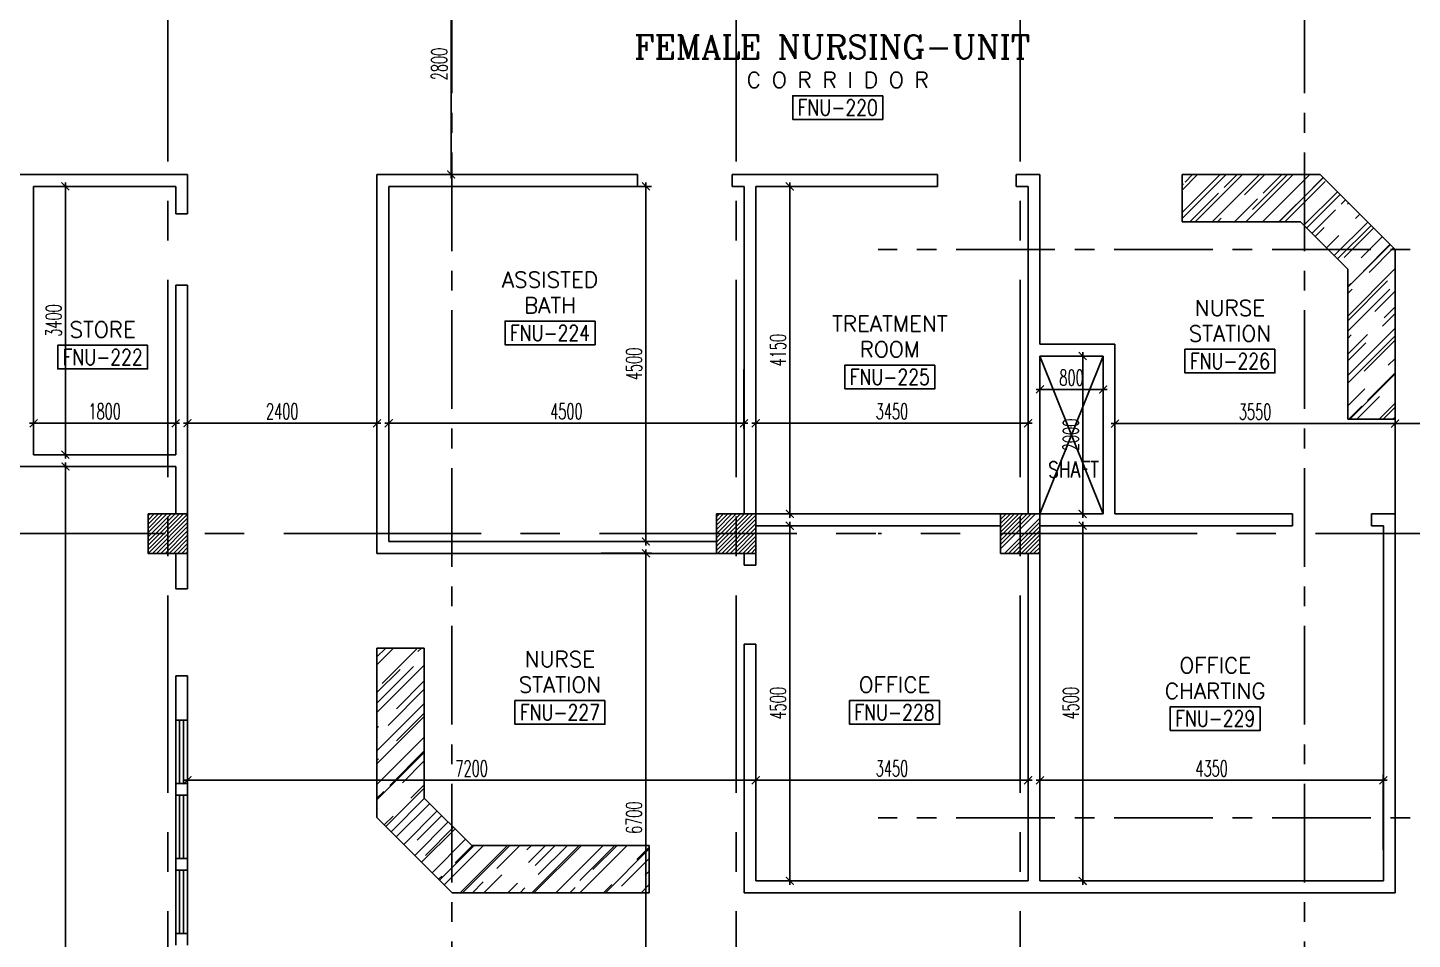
# Model space of a CAD drawing. Extents: x 88852.7 to 88945.7, y 39921.6 to 40001.1.
# Drawn here: x 88866.2 to 88883.74, y 39967.76 to 39979.31 of the extents above; entities that cross this region are included whole.
import ezdxf
from ezdxf.enums import TextEntityAlignment as Align

# ---------------------------------------------------------------- set-up
doc = ezdxf.new("R2010")
doc.units = 0
doc.header["$MEASUREMENT"] = 0
doc.header["$PDMODE"] = 34
doc.linetypes.add('CENTER', pattern=[2, 1.25, -0.25, 0.25, -0.25])
doc.linetypes.add('CENTERX2', pattern=[4, 2.5, -0.5, 0.5, -0.5])
doc.layers.get('0').update_dxf_attribs({"color": 4, "linetype": 'CONTINUOUS'})
doc.layers.get('DEFPOINTS').update_dxf_attribs({"linetype": 'CONTINUOUS'})
for name, color, linetype in [('AXES', 11, 'CENTERX2'), ('AXES1', 11, 'CENTER'), ('COL', 2, 'CONTINUOUS'), ('COUNTER', 3, 'CONTINUOUS'), ('DIM', 4, 'CONTINUOUS'), ('HAT', 11, 'CONTINUOUS'), ('RM-BOX', 11, 'CONTINUOUS'), ('RM-NAME', 11, 'CONTINUOUS'), ('RM-NO', 11, 'CONTINUOUS'), ('SHAFT', 4, 'CONTINUOUS'), ('WALL', 2, 'CONTINUOUS'), ('WIN', 3, 'CONTINUOUS')]:
    doc.layers.add(name, color=color, linetype=linetype)
doc.styles.add('ROMANC', font='romanc', dxfattribs={"height": 0.1})
doc.styles.add('ROMANS', font='ROMANS.shx', dxfattribs={"width": 0.6})
doc.dimstyles.new('STANDARD_IN', dxfattribs={"dimtxt": 0.2, "dimasz": 0.1, "dimexe": 0.07, "dimexo": 0.07, "dimgap": 0.05, "dimtad": 1, "dimdec": 0, "dimlfac": 1000, "dimzin": 0, "dimtxsty": 'ROMANS', "dimblk": 'ARCHTICK', "dimcen": 0.05, "dimdle": 0.05, "dimclrd": 4, "dimclre": 4, "dimclrt": 2, "dimazin": 3, "dimtfac": 1, "dimtdec": 0, "dimtmove": 0, "dimatfit": 3, "dimtolj": 1, "dimtzin": 0})

# ---------------------------------------------------------------- blocks, each defined once
blk = doc.blocks.new('_ARCHTICK')
at = {"color": 0, "linetype": 'BYBLOCK', "const_width": 0.15}
blk.add_lwpolyline([(-0.5, -0.5), (0.5, 0.5)], dxfattribs=at)
blk = doc.blocks.new('*D373')
at = {"layer": 'DEFPOINTS', "color": 0, "linetype": 'CONTINUOUS'}
for p in [(88871.559, 39980.25), (88871.608, 39980.25), (88871.971, 39977.45)]:
    blk.add_point(p, dxfattribs=at)
at = {"layer": 'DIM', "color": 4, "linetype": 'CONTINUOUS'}
for p, q in [((88871.538, 39980.25), (88871.489, 39980.25)), ((88871.559, 39977.4), (88871.559, 39980.3)), ((88871.901, 39977.45), (88871.489, 39977.45))]:
    blk.add_line(p, q, dxfattribs=at)
at = {"layer": 'DIM', "color": 4, "linetype": 'CONTINUOUS', "xscale": 0.1, "yscale": 0.1, "zscale": 0.1}
for p, rotation in [((88871.559, 39980.25), 90), ((88871.559, 39977.45), 270)]:
    blk.add_blockref('_ARCHTICK', p, dxfattribs=dict(at, rotation=rotation))
at = {"layer": 'DIM', "color": 2, "linetype": 'CONTINUOUS', "insert": (88871.409, 39978.85), "char_height": 0.2, "attachment_point": 5, "rotation": 90, "style": 'ROMANS'}
blk.add_mtext('\\A1;2800', dxfattribs=at)
blk = doc.blocks.new('*D372')
at = {"layer": 'DEFPOINTS', "color": 0, "linetype": 'CONTINUOUS'}
for p in [(88885.72, 39974.293), (88883.52, 39972.534), (88885.72, 39972.534)]:
    blk.add_point(p, dxfattribs=at)
at = {"layer": 'DIM', "color": 4, "linetype": 'CONTINUOUS'}
for p, q in [((88883.47, 39974.293), (88885.77, 39974.293)), ((88883.52, 39972.604), (88883.52, 39974.363)), ((88885.72, 39972.604), (88885.72, 39974.363))]:
    blk.add_line(p, q, dxfattribs=at)
at = {"layer": 'DIM', "color": 4, "linetype": 'CONTINUOUS', "xscale": 0.1, "yscale": 0.1, "zscale": 0.1, "rotation": 180}
blk.add_blockref('_ARCHTICK', (88883.52, 39974.293), dxfattribs=at)
at = {"layer": 'DIM', "color": 4, "linetype": 'CONTINUOUS', "xscale": 0.1, "yscale": 0.1, "zscale": 0.1}
blk.add_blockref('_ARCHTICK', (88885.72, 39974.293), dxfattribs=at)
at = {"layer": 'DIM', "color": 2, "linetype": 'CONTINUOUS', "insert": (88884.62, 39974.443), "char_height": 0.2, "attachment_point": 5, "style": 'ROMANS'}
blk.add_mtext('\\A1;2200', dxfattribs=at)
blk = doc.blocks.new('*D371')
at = {"layer": 'DEFPOINTS', "color": 0, "linetype": 'CONTINUOUS'}
for p in [(88883.52, 39974.293), (88879.97, 39974.225), (88883.52, 39973.15)]:
    blk.add_point(p, dxfattribs=at)
at = {"layer": 'DIM', "color": 4, "linetype": 'CONTINUOUS'}
for p, q in [((88879.92, 39974.293), (88883.57, 39974.293)), ((88879.97, 39974.295), (88879.97, 39974.363)), ((88883.52, 39973.22), (88883.52, 39974.363))]:
    blk.add_line(p, q, dxfattribs=at)
at = {"layer": 'DIM', "color": 4, "linetype": 'CONTINUOUS', "xscale": 0.1, "yscale": 0.1, "zscale": 0.1, "rotation": 180}
blk.add_blockref('_ARCHTICK', (88879.97, 39974.293), dxfattribs=at)
at = {"layer": 'DIM', "color": 4, "linetype": 'CONTINUOUS', "xscale": 0.1, "yscale": 0.1, "zscale": 0.1}
blk.add_blockref('_ARCHTICK', (88883.52, 39974.293), dxfattribs=at)
at = {"layer": 'DIM', "color": 2, "linetype": 'CONTINUOUS', "insert": (88881.745, 39974.443), "char_height": 0.2, "attachment_point": 5, "style": 'ROMANS'}
blk.add_mtext('\\A1;3550', dxfattribs=at)
blk = doc.blocks.new('*D370')
at = {"layer": 'DEFPOINTS', "color": 0, "linetype": 'CONTINUOUS'}
for p in [(88879.82, 39974.727), (88879.82, 39973.57), (88879.02, 39973.438)]:
    blk.add_point(p, dxfattribs=at)
at = {"layer": 'DIM', "color": 4, "linetype": 'CONTINUOUS'}
for p, q in [((88879.02, 39973.508), (88879.02, 39974.797)), ((88879.82, 39973.64), (88879.82, 39974.797)), ((88878.97, 39974.727), (88879.87, 39974.727))]:
    blk.add_line(p, q, dxfattribs=at)
at = {"layer": 'DIM', "color": 4, "linetype": 'CONTINUOUS', "xscale": 0.1, "yscale": 0.1, "zscale": 0.1, "rotation": 180}
blk.add_blockref('_ARCHTICK', (88879.02, 39974.727), dxfattribs=at)
at = {"layer": 'DIM', "color": 4, "linetype": 'CONTINUOUS', "xscale": 0.1, "yscale": 0.1, "zscale": 0.1}
blk.add_blockref('_ARCHTICK', (88879.82, 39974.727), dxfattribs=at)
at = {"layer": 'DIM', "color": 2, "linetype": 'CONTINUOUS', "insert": (88879.42, 39974.877), "char_height": 0.2, "attachment_point": 5, "style": 'ROMANS'}
blk.add_mtext('\\A1;800', dxfattribs=at)
blk = doc.blocks.new('*D369')
at = {"layer": 'DEFPOINTS', "color": 0, "linetype": 'CONTINUOUS'}
for p in [(88879.42, 39975.15), (88879.561, 39975.15), (88879.337, 39973.15)]:
    blk.add_point(p, dxfattribs=at)
at = {"layer": 'DIM', "color": 4, "linetype": 'CONTINUOUS'}
for p, q in [((88879.49, 39975.15), (88879.631, 39975.15)), ((88879.561, 39973.1), (88879.561, 39975.2)), ((88879.407, 39973.15), (88879.631, 39973.15))]:
    blk.add_line(p, q, dxfattribs=at)
at = {"layer": 'DIM', "color": 4, "linetype": 'CONTINUOUS', "xscale": 0.1, "yscale": 0.1, "zscale": 0.1}
for p, rotation in [((88879.561, 39975.15), 90), ((88879.561, 39973.15), 270)]:
    blk.add_blockref('_ARCHTICK', p, dxfattribs=dict(at, rotation=rotation))
at = {"layer": 'DIM', "color": 2, "linetype": 'CONTINUOUS', "insert": (88879.411, 39974.15), "char_height": 0.2, "attachment_point": 5, "rotation": 90, "style": 'ROMANS'}
blk.add_mtext('\\A1;2000', dxfattribs=at)
blk = doc.blocks.new('*D368')
at = {"layer": 'DEFPOINTS', "color": 0, "linetype": 'CONTINUOUS'}
for p in [(88879.42, 39973), (88879.42, 39968.5), (88879.561, 39968.5)]:
    blk.add_point(p, dxfattribs=at)
at = {"layer": 'DIM', "color": 4, "linetype": 'CONTINUOUS'}
for p, q in [((88879.561, 39973.05), (88879.561, 39968.45)), ((88879.49, 39973), (88879.631, 39973)), ((88879.49, 39968.5), (88879.631, 39968.5))]:
    blk.add_line(p, q, dxfattribs=at)
at = {"layer": 'DIM', "color": 4, "linetype": 'CONTINUOUS', "xscale": 0.1, "yscale": 0.1, "zscale": 0.1}
for p, rotation in [((88879.561, 39973), 90), ((88879.561, 39968.5), 270)]:
    blk.add_blockref('_ARCHTICK', p, dxfattribs=dict(at, rotation=rotation))
at = {"layer": 'DIM', "color": 2, "linetype": 'CONTINUOUS', "insert": (88879.411, 39970.75), "char_height": 0.2, "attachment_point": 5, "rotation": 90, "style": 'ROMANS'}
blk.add_mtext('\\A1;4500', dxfattribs=at)
blk = doc.blocks.new('*D367')
at = {"layer": 'DEFPOINTS', "color": 0, "linetype": 'CONTINUOUS'}
for p in [(88883.37, 39969.774), (88879.02, 39968.825), (88883.37, 39968.825)]:
    blk.add_point(p, dxfattribs=at)
at = {"layer": 'DIM', "color": 4, "linetype": 'CONTINUOUS'}
for p, q in [((88878.97, 39969.774), (88883.42, 39969.774)), ((88879.02, 39968.895), (88879.02, 39969.844)), ((88883.37, 39968.895), (88883.37, 39969.844))]:
    blk.add_line(p, q, dxfattribs=at)
at = {"layer": 'DIM', "color": 4, "linetype": 'CONTINUOUS', "xscale": 0.1, "yscale": 0.1, "zscale": 0.1, "rotation": 180}
blk.add_blockref('_ARCHTICK', (88879.02, 39969.774), dxfattribs=at)
at = {"layer": 'DIM', "color": 4, "linetype": 'CONTINUOUS', "xscale": 0.1, "yscale": 0.1, "zscale": 0.1}
blk.add_blockref('_ARCHTICK', (88883.37, 39969.774), dxfattribs=at)
at = {"layer": 'DIM', "color": 2, "linetype": 'CONTINUOUS', "insert": (88881.195, 39969.924), "char_height": 0.2, "attachment_point": 5, "style": 'ROMANS'}
blk.add_mtext('\\A1;4350', dxfattribs=at)
blk = doc.blocks.new('*D366')
at = {"layer": 'DEFPOINTS', "color": 0, "linetype": 'CONTINUOUS'}
for p in [(88878.87, 39969.774), (88875.42, 39969.116), (88878.87, 39969.116)]:
    blk.add_point(p, dxfattribs=at)
at = {"layer": 'DIM', "color": 4, "linetype": 'CONTINUOUS'}
for p, q in [((88875.37, 39969.774), (88878.92, 39969.774)), ((88875.42, 39969.186), (88875.42, 39969.844)), ((88878.87, 39969.186), (88878.87, 39969.844))]:
    blk.add_line(p, q, dxfattribs=at)
at = {"layer": 'DIM', "color": 4, "linetype": 'CONTINUOUS', "xscale": 0.1, "yscale": 0.1, "zscale": 0.1, "rotation": 180}
blk.add_blockref('_ARCHTICK', (88875.42, 39969.774), dxfattribs=at)
at = {"layer": 'DIM', "color": 4, "linetype": 'CONTINUOUS', "xscale": 0.1, "yscale": 0.1, "zscale": 0.1}
blk.add_blockref('_ARCHTICK', (88878.87, 39969.774), dxfattribs=at)
at = {"layer": 'DIM', "color": 2, "linetype": 'CONTINUOUS', "insert": (88877.145, 39969.924), "char_height": 0.2, "attachment_point": 5, "style": 'ROMANS'}
blk.add_mtext('\\A1;3450', dxfattribs=at)
blk = doc.blocks.new('*D365')
at = {"layer": 'DEFPOINTS', "color": 0, "linetype": 'CONTINUOUS'}
for p in [(88875.634, 39973), (88875.634, 39968.5), (88875.851, 39968.5)]:
    blk.add_point(p, dxfattribs=at)
at = {"layer": 'DIM', "color": 4, "linetype": 'CONTINUOUS'}
for p, q in [((88875.851, 39973.05), (88875.851, 39968.45)), ((88875.704, 39973), (88875.921, 39973)), ((88875.704, 39968.5), (88875.921, 39968.5))]:
    blk.add_line(p, q, dxfattribs=at)
at = {"layer": 'DIM', "color": 4, "linetype": 'CONTINUOUS', "xscale": 0.1, "yscale": 0.1, "zscale": 0.1}
for p, rotation in [((88875.851, 39973), 90), ((88875.851, 39968.5), 270)]:
    blk.add_blockref('_ARCHTICK', p, dxfattribs=dict(at, rotation=rotation))
at = {"layer": 'DIM', "color": 2, "linetype": 'CONTINUOUS', "insert": (88875.701, 39970.75), "char_height": 0.2, "attachment_point": 5, "rotation": 90, "style": 'ROMANS'}
blk.add_mtext('\\A1;4500', dxfattribs=at)
blk = doc.blocks.new('*D364')
at = {"layer": 'DEFPOINTS', "color": 0, "linetype": 'CONTINUOUS'}
for p in [(88876.05, 39977.3), (88875.851, 39973.15), (88876.05, 39973.15)]:
    blk.add_point(p, dxfattribs=at)
at = {"layer": 'DIM', "color": 4, "linetype": 'CONTINUOUS'}
for p, q in [((88875.98, 39977.3), (88875.781, 39977.3)), ((88875.851, 39977.35), (88875.851, 39973.1)), ((88875.98, 39973.15), (88875.781, 39973.15))]:
    blk.add_line(p, q, dxfattribs=at)
at = {"layer": 'DIM', "color": 4, "linetype": 'CONTINUOUS', "xscale": 0.1, "yscale": 0.1, "zscale": 0.1}
for p, rotation in [((88875.851, 39977.3), 90), ((88875.851, 39973.15), 270)]:
    blk.add_blockref('_ARCHTICK', p, dxfattribs=dict(at, rotation=rotation))
at = {"layer": 'DIM', "color": 2, "linetype": 'CONTINUOUS', "insert": (88875.701, 39975.225), "char_height": 0.2, "attachment_point": 5, "rotation": 90, "style": 'ROMANS'}
blk.add_mtext('\\A1;4150', dxfattribs=at)
blk = doc.blocks.new('*D363')
at = {"layer": 'DEFPOINTS', "color": 0, "linetype": 'CONTINUOUS'}
for p in [(88875.42, 39974.686), (88878.87, 39974.686), (88878.87, 39974.298)]:
    blk.add_point(p, dxfattribs=at)
at = {"layer": 'DIM', "color": 4, "linetype": 'CONTINUOUS'}
for p, q in [((88875.42, 39974.616), (88875.42, 39974.228)), ((88878.87, 39974.616), (88878.87, 39974.228)), ((88875.37, 39974.298), (88878.92, 39974.298))]:
    blk.add_line(p, q, dxfattribs=at)
at = {"layer": 'DIM', "color": 4, "linetype": 'CONTINUOUS', "xscale": 0.1, "yscale": 0.1, "zscale": 0.1, "rotation": 180}
blk.add_blockref('_ARCHTICK', (88875.42, 39974.298), dxfattribs=at)
at = {"layer": 'DIM', "color": 4, "linetype": 'CONTINUOUS', "xscale": 0.1, "yscale": 0.1, "zscale": 0.1}
blk.add_blockref('_ARCHTICK', (88878.87, 39974.298), dxfattribs=at)
at = {"layer": 'DIM', "color": 2, "linetype": 'CONTINUOUS', "insert": (88877.145, 39974.448), "char_height": 0.2, "attachment_point": 5, "style": 'ROMANS'}
blk.add_mtext('\\A1;3450', dxfattribs=at)
blk = doc.blocks.new('*D362')
at = {"layer": 'DEFPOINTS', "color": 0, "linetype": 'CONTINUOUS'}
for p in [(88873.734, 39977.3), (88874.028, 39977.3), (88873.734, 39972.8)]:
    blk.add_point(p, dxfattribs=at)
at = {"layer": 'DIM', "color": 4, "linetype": 'CONTINUOUS'}
for p, q in [((88873.804, 39977.3), (88874.098, 39977.3)), ((88874.028, 39972.75), (88874.028, 39977.35)), ((88873.804, 39972.8), (88874.098, 39972.8))]:
    blk.add_line(p, q, dxfattribs=at)
at = {"layer": 'DIM', "color": 4, "linetype": 'CONTINUOUS', "xscale": 0.1, "yscale": 0.1, "zscale": 0.1}
for p, rotation in [((88874.028, 39977.3), 90), ((88874.028, 39972.8), 270)]:
    blk.add_blockref('_ARCHTICK', p, dxfattribs=dict(at, rotation=rotation))
at = {"layer": 'DIM', "color": 2, "linetype": 'CONTINUOUS', "insert": (88873.878, 39975.05), "char_height": 0.2, "attachment_point": 5, "rotation": 90, "style": 'ROMANS'}
blk.add_mtext('\\A1;4500', dxfattribs=at)
blk = doc.blocks.new('*D361')
at = {"layer": 'DEFPOINTS', "color": 0, "linetype": 'CONTINUOUS'}
for p in [(88870.77, 39975.05), (88875.27, 39975.05), (88875.27, 39974.298)]:
    blk.add_point(p, dxfattribs=at)
at = {"layer": 'DIM', "color": 4, "linetype": 'CONTINUOUS'}
for p, q in [((88870.77, 39974.98), (88870.77, 39974.228)), ((88875.27, 39974.98), (88875.27, 39974.228)), ((88870.72, 39974.298), (88875.32, 39974.298))]:
    blk.add_line(p, q, dxfattribs=at)
at = {"layer": 'DIM', "color": 4, "linetype": 'CONTINUOUS', "xscale": 0.1, "yscale": 0.1, "zscale": 0.1, "rotation": 180}
blk.add_blockref('_ARCHTICK', (88870.77, 39974.298), dxfattribs=at)
at = {"layer": 'DIM', "color": 4, "linetype": 'CONTINUOUS', "xscale": 0.1, "yscale": 0.1, "zscale": 0.1}
blk.add_blockref('_ARCHTICK', (88875.27, 39974.298), dxfattribs=at)
at = {"layer": 'DIM', "color": 2, "linetype": 'CONTINUOUS', "insert": (88873.02, 39974.448), "char_height": 0.2, "attachment_point": 5, "style": 'ROMANS'}
blk.add_mtext('\\A1;4500', dxfattribs=at)
blk = doc.blocks.new('*D360')
at = {"layer": 'DEFPOINTS', "color": 0, "linetype": 'CONTINUOUS'}
for p in [(88868.22, 39974.987), (88870.62, 39974.987), (88870.62, 39974.298)]:
    blk.add_point(p, dxfattribs=at)
at = {"layer": 'DIM', "color": 4, "linetype": 'CONTINUOUS'}
for p, q in [((88868.22, 39974.917), (88868.22, 39974.228)), ((88870.62, 39974.917), (88870.62, 39974.228)), ((88868.17, 39974.298), (88870.67, 39974.298))]:
    blk.add_line(p, q, dxfattribs=at)
at = {"layer": 'DIM', "color": 4, "linetype": 'CONTINUOUS', "xscale": 0.1, "yscale": 0.1, "zscale": 0.1, "rotation": 180}
blk.add_blockref('_ARCHTICK', (88868.22, 39974.298), dxfattribs=at)
at = {"layer": 'DIM', "color": 4, "linetype": 'CONTINUOUS', "xscale": 0.1, "yscale": 0.1, "zscale": 0.1}
blk.add_blockref('_ARCHTICK', (88870.62, 39974.298), dxfattribs=at)
at = {"layer": 'DIM', "color": 2, "linetype": 'CONTINUOUS', "insert": (88869.42, 39974.448), "char_height": 0.2, "attachment_point": 5, "style": 'ROMANS'}
blk.add_mtext('\\A1;2400', dxfattribs=at)
blk = doc.blocks.new('*D359')
at = {"layer": 'DEFPOINTS', "color": 0, "linetype": 'CONTINUOUS'}
for p in [(88866.27, 39974.594), (88868.07, 39974.594), (88868.07, 39974.298)]:
    blk.add_point(p, dxfattribs=at)
at = {"layer": 'DIM', "color": 4, "linetype": 'CONTINUOUS'}
for p, q in [((88866.27, 39974.524), (88866.27, 39974.228)), ((88868.07, 39974.524), (88868.07, 39974.228)), ((88866.22, 39974.298), (88868.12, 39974.298))]:
    blk.add_line(p, q, dxfattribs=at)
at = {"layer": 'DIM', "color": 4, "linetype": 'CONTINUOUS', "xscale": 0.1, "yscale": 0.1, "zscale": 0.1, "rotation": 180}
blk.add_blockref('_ARCHTICK', (88866.27, 39974.298), dxfattribs=at)
at = {"layer": 'DIM', "color": 4, "linetype": 'CONTINUOUS', "xscale": 0.1, "yscale": 0.1, "zscale": 0.1}
blk.add_blockref('_ARCHTICK', (88868.07, 39974.298), dxfattribs=at)
at = {"layer": 'DIM', "color": 2, "linetype": 'CONTINUOUS', "insert": (88867.17, 39974.448), "char_height": 0.2, "attachment_point": 5, "style": 'ROMANS'}
blk.add_mtext('\\A1;1800', dxfattribs=at)
blk = doc.blocks.new('*D356')
at = {"layer": 'DEFPOINTS', "color": 0, "linetype": 'CONTINUOUS'}
for p in [(88866.27, 39977.3), (88866.673, 39977.3), (88866.27, 39973.9)]:
    blk.add_point(p, dxfattribs=at)
at = {"layer": 'DIM', "color": 4, "linetype": 'CONTINUOUS'}
for p, q in [((88866.34, 39977.3), (88866.743, 39977.3)), ((88866.673, 39973.85), (88866.673, 39977.35)), ((88866.34, 39973.9), (88866.743, 39973.9))]:
    blk.add_line(p, q, dxfattribs=at)
at = {"layer": 'DIM', "color": 4, "linetype": 'CONTINUOUS', "xscale": 0.1, "yscale": 0.1, "zscale": 0.1}
for p, rotation in [((88866.673, 39977.3), 90), ((88866.673, 39973.9), 270)]:
    blk.add_blockref('_ARCHTICK', p, dxfattribs=dict(at, rotation=rotation))
at = {"layer": 'DIM', "color": 2, "linetype": 'CONTINUOUS', "insert": (88866.523, 39975.6), "char_height": 0.2, "attachment_point": 5, "rotation": 90, "style": 'ROMANS'}
blk.add_mtext('\\A1;3400', dxfattribs=at)
blk = doc.blocks.new('*D355')
at = {"layer": 'DEFPOINTS', "color": 0, "linetype": 'CONTINUOUS'}
for p in [(88866.647, 39973.75), (88866.673, 39973.75), (88866.647, 39959.95)]:
    blk.add_point(p, dxfattribs=at)
at = {"layer": 'DIM', "color": 4, "linetype": 'CONTINUOUS'}
for p, q in [((88866.673, 39959.9), (88866.673, 39973.8)), ((88866.717, 39973.75), (88866.743, 39973.75)), ((88866.717, 39959.95), (88866.743, 39959.95))]:
    blk.add_line(p, q, dxfattribs=at)
at = {"layer": 'DIM', "color": 4, "linetype": 'CONTINUOUS', "xscale": 0.1, "yscale": 0.1, "zscale": 0.1}
for p, rotation in [((88866.673, 39973.75), 90), ((88866.673, 39959.95), 270)]:
    blk.add_blockref('_ARCHTICK', p, dxfattribs=dict(at, rotation=rotation))
at = {"layer": 'DIM', "color": 2, "linetype": 'CONTINUOUS', "insert": (88866.523, 39966.85), "char_height": 0.2, "attachment_point": 5, "rotation": 90, "style": 'ROMANS'}
blk.add_mtext('\\A1;13800', dxfattribs=at)
blk = doc.blocks.new('*D353')
at = {"layer": 'DEFPOINTS', "color": 0, "linetype": 'CONTINUOUS'}
for p in [(88868.22, 39969.774), (88868.22, 39969.659), (88875.42, 39969.446)]:
    blk.add_point(p, dxfattribs=at)
at = {"layer": 'DIM', "color": 4, "linetype": 'CONTINUOUS'}
for p, q in [((88875.47, 39969.774), (88868.17, 39969.774)), ((88868.22, 39969.729), (88868.22, 39969.844)), ((88875.42, 39969.516), (88875.42, 39969.844))]:
    blk.add_line(p, q, dxfattribs=at)
at = {"layer": 'DIM', "color": 4, "linetype": 'CONTINUOUS', "xscale": 0.1, "yscale": 0.1, "zscale": 0.1, "rotation": 180}
blk.add_blockref('_ARCHTICK', (88868.22, 39969.774), dxfattribs=at)
at = {"layer": 'DIM', "color": 4, "linetype": 'CONTINUOUS', "xscale": 0.1, "yscale": 0.1, "zscale": 0.1}
blk.add_blockref('_ARCHTICK', (88875.42, 39969.774), dxfattribs=at)
at = {"layer": 'DIM', "color": 2, "linetype": 'CONTINUOUS', "insert": (88871.82, 39969.924), "char_height": 0.2, "attachment_point": 5, "style": 'ROMANS'}
blk.add_mtext('\\A1;7200', dxfattribs=at)
blk = doc.blocks.new('*D352')
at = {"layer": 'DEFPOINTS', "color": 0, "linetype": 'CONTINUOUS'}
for p in [(88873.392, 39972.65), (88874.028, 39972.65), (88873.392, 39965.95)]:
    blk.add_point(p, dxfattribs=at)
at = {"layer": 'DIM', "color": 4, "linetype": 'CONTINUOUS'}
for p, q in [((88874.028, 39965.9), (88874.028, 39972.7)), ((88873.462, 39972.65), (88874.098, 39972.65)), ((88873.462, 39965.95), (88874.098, 39965.95))]:
    blk.add_line(p, q, dxfattribs=at)
at = {"layer": 'DIM', "color": 4, "linetype": 'CONTINUOUS', "xscale": 0.1, "yscale": 0.1, "zscale": 0.1}
for p, rotation in [((88874.028, 39972.65), 90), ((88874.028, 39965.95), 270)]:
    blk.add_blockref('_ARCHTICK', p, dxfattribs=dict(at, rotation=rotation))
at = {"layer": 'DIM', "color": 2, "linetype": 'CONTINUOUS', "insert": (88873.878, 39969.3), "char_height": 0.2, "attachment_point": 5, "rotation": 90, "style": 'ROMANS'}
blk.add_mtext('\\A1;6700', dxfattribs=at)
blk = doc.blocks.new('RM1')
at = {"layer": 'RM-BOX'}
blk.add_lwpolyline([(570, -200), (-570, -200), (-570, -500), (570, -500)], close=True, dxfattribs=at)
at = {"layer": 'RM-NAME', "style": 'ROMANS'}
blk.add_attdef('ROOMNAME1', text='', height=200, dxfattribs=at).set_placement((0, 324), align=Align.MIDDLE)
blk = doc.blocks.new('COL50')
at = {"layer": 'COL'}
blk.add_lwpolyline([(-250, 250), (-250, -250), (250, -250), (250, 250)], close=True, dxfattribs=at)
blk = doc.blocks.new('*X83')
at = {"color": 0}
for p, q in [((73379, 162740), (73829, 163190)), ((73379, 162793), (73776, 163190)), ((73379, 162846), (73723, 163190)), ((73379, 162899), (73670, 163190)), ((73379, 162952), (73617, 163190)), ((73379, 163005), (73564, 163190)), ((73379, 163058), (73511, 163190)), ((73379, 163111), (73458, 163190)), ((73379, 163164), (73405, 163190)), ((73382, 162690), (73879, 163187)), ((73435, 162690), (73879, 163134)), ((73488, 162690), (73879, 163081)), ((73541, 162690), (73879, 163028)), ((73594, 162690), (73879, 162975)), ((73647, 162690), (73879, 162922)), ((73700, 162690), (73879, 162869)), ((73753, 162690), (73879, 162816)), ((73806, 162690), (73879, 162763)), ((73859, 162690), (73879, 162710))]:
    blk.add_line(p, q, dxfattribs=at)
blk = doc.blocks.new('A$C3A782592')
at = {"layer": 'COUNTER', "linetype": 'BYBLOCK'}
for p, q in [((0, 3100), (0, 951)), ((600, 3100), (0, 3100)), ((600, 3100), (600, 1200)), ((1200, 600), (600, 1200)), ((951, 0), (0, 951)), ((3450, 600), (1200, 600)), ((3450, 0), (3450, 600)), ((3450, 0), (951, 0))]:
    blk.add_line(p, q, dxfattribs=at)
blk = doc.blocks.new('*X24')
at = {"color": 0}
for p, q in [((196689, 162747), (197131, 163190)), ((196689, 162800), (197078, 163190)), ((196689, 162853), (197025, 163190)), ((196689, 162907), (196972, 163190)), ((196689, 162960), (196919, 163190)), ((196689, 163013), (196866, 163190)), ((196689, 163066), (196813, 163190)), ((196689, 163119), (196760, 163190)), ((196689, 163172), (196707, 163190)), ((196737, 162690), (197189, 163141)), ((196790, 162690), (197189, 163088)), ((196843, 162690), (197189, 163035)), ((196896, 162690), (197189, 162982)), ((196949, 162690), (197189, 162929)), ((197002, 162690), (197189, 162876)), ((197055, 162690), (197189, 162823)), ((197108, 162690), (197189, 162770)), ((197161, 162690), (197189, 162717))]:
    blk.add_line(p, q, dxfattribs=at)
blk = doc.blocks.new('*X15')
at = {"color": 0}
for p, q in [((80579, 162727), (81042, 163190)), ((80579, 162780), (80989, 163190)), ((80579, 162833), (80936, 163190)), ((80579, 162886), (80883, 163190)), ((80579, 162939), (80829, 163190)), ((80579, 162993), (80776, 163190)), ((80579, 163046), (80723, 163190)), ((80579, 163099), (80670, 163190)), ((80579, 163152), (80617, 163190)), ((80595, 162690), (81079, 163174)), ((80648, 162690), (81079, 163121)), ((80701, 162690), (81079, 163068)), ((80754, 162690), (81079, 163015)), ((80807, 162690), (81079, 162962)), ((80860, 162690), (81079, 162909)), ((80913, 162690), (81079, 162856)), ((80966, 162690), (81079, 162803)), ((81019, 162690), (81079, 162750)), ((81072, 162690), (81079, 162697))]:
    blk.add_line(p, q, dxfattribs=at)

msp = doc.modelspace()

# ---------------------------------------------------------------- hatches: boundary and pattern name
at = {"layer": 'COUNTER', "linetype": 'BYBLOCK'}
h = msp.add_hatch(dxfattribs=at)
h.set_pattern_fill('AR-RROOF', color=256, scale=0.32, angle=45, style=0)
h.set_pattern_definition([(45, (88794.34104, 39809.97983), (0.271529, 0.72407734), [4.8, -0.64, 1.6, -0.32]), (45, (88794.52884, 39810.3939), (-0.5272188, 0.0746705), [0.96, -0.1056, 1.92, -0.24]), (45, (88794.26184, 39810.2853), (1.025022, 1.32822938), [2.56, -0.448, 1.28, -0.32])])
h.paths.add_polyline_path([(88871.2203, 39971.4496), (88870.6203, 39971.4496), (88870.6203, 39969.301), (88870.6967, 39969.2246), (88871.5453, 39969.2246), (88871.2203, 39969.5496)])
h.paths.add_polyline_path([(88871.5703, 39968.351), (88871.5703, 39969.1996), (88871.5453, 39969.2246), (88870.6967, 39969.2246)])
h.paths.add_polyline_path([(88874.0703, 39968.3496), (88874.0703, 39968.9496), (88871.8203, 39968.9496), (88871.5703, 39969.1996), (88871.5703, 39968.351), (88871.5717, 39968.3496)])

# ---------------------------------------------------------------- linework, layer by layer
at = {"layer": 'AXES'}
for p, q in [((88867.9703, 39921.6153), (88867.9703, 40000.4279)), ((88875.1703, 39921.6153), (88875.1703, 40000.4279)), ((88878.7703, 39921.6153), (88878.7703, 40000.4279)), ((88853.4386, 39972.8996), (88876.9703, 39972.8996)), ((88945.0103, 39972.8996), (88876.9703, 39972.8996))]:
    msp.add_line(p, q, dxfattribs=at)
at = {"layer": 'AXES1'}
for p, q in [((88871.5703, 39928.4796), (88871.5703, 39987.2996)), ((88882.3703, 39928.4796), (88882.3703, 39987.2996)), ((88935.2103, 39976.4996), (88876.9703, 39976.4996)), ((88935.2103, 39969.2996), (88876.9703, 39969.2996))]:
    msp.add_line(p, q, dxfattribs=at)
at = {"layer": 'COUNTER'}
for p, q in [((88880.8203, 39976.9679), (88881.3019, 39977.4496)), ((88880.8203, 39977.2522), (88881.0176, 39977.4496)), ((88880.8203, 39976.8916), (88881.3782, 39977.4496)), ((88880.8581, 39977.3537), (88880.954, 39977.4496)), ((88880.9861, 39976.8496), (88881.5861, 39977.4496)), ((88881.2025, 39976.8496), (88881.8025, 39977.4496)), ((88881.3524, 39977.2837), (88881.5182, 39977.4496)), ((88881.6133, 39977.1925), (88881.8704, 39977.4496)), ((88881.6268, 39976.8496), (88882.2268, 39977.4496)), ((88881.713, 39977.0079), (88882.1546, 39977.4496)), ((88881.8389, 39976.8496), (88882.4389, 39977.4496)), ((88881.8467, 39977.2137), (88882.0825, 39977.4496)), ((88882.051, 39976.8496), (88882.6099, 39977.4084)), ((88882.3409, 39977.1437), (88882.6078, 39977.4106)), ((88880.8203, 39977.3158), (88880.8369, 39977.3325)), ((88882.1232, 39976.8496), (88882.6337, 39977.3601)), ((88882.3638, 39976.806), (88882.7881, 39977.2302)), ((88880.9182, 39976.8496), (88881.2824, 39977.2137)), ((88881.4825, 39976.8496), (88881.7767, 39977.1437)), ((88882.0468, 39976.8496), (88882.2709, 39977.0737)), ((88882.3978, 39976.772), (88882.822, 39977.1963)), ((88882.8352, 39977.0737), (88882.8899, 39977.1284)), ((88882.9179, 39977.0758), (88882.9302, 39977.0881)), ((88881.2704, 39976.8496), (88881.3163, 39976.8955)), ((88882.4657, 39976.7042), (88882.7652, 39977.0037)), ((88883.0176, 39976.8913), (88883.0724, 39976.946)), ((88882.506, 39976.6639), (88882.621, 39976.7788)), ((88882.7478, 39976.422), (88883.1721, 39976.8463)), ((88882.7902, 39976.3796), (88883.2145, 39976.8039)), ((88882.8734, 39976.3991), (88883.2463, 39976.772)), ((88882.6481, 39976.5217), (88882.8055, 39976.6791)), ((88882.9203, 39976.0217), (88883.4584, 39976.5599)), ((88883.0898, 39976.3949), (88883.3566, 39976.6617)), ((88883.1173, 39976.2273), (88883.4542, 39976.5642)), ((88883.1895, 39976.2103), (88883.4987, 39976.5196)), ((88882.9203, 39975.6569), (88883.5203, 39976.2569)), ((88882.9203, 39975.5975), (88883.4249, 39976.1021)), ((88882.9203, 39976.0302), (88882.9582, 39976.0682)), ((88882.9203, 39975.9411), (88882.9773, 39975.9982)), ((88882.9203, 39975.4659), (88883.4525, 39975.9982)), ((88883.2616, 39975.7139), (88883.5203, 39975.9726)), ((88883.3613, 39975.5294), (88883.5203, 39975.6884)), ((88883.3825, 39975.6355), (88883.5203, 39975.7732)), ((88882.9203, 39974.9017), (88883.5203, 39975.5017)), ((88882.9203, 39975.1732), (88883.1704, 39975.4233)), ((88882.9203, 39975.3726), (88882.9646, 39975.417)), ((88882.9203, 39974.8041), (88883.5203, 39975.4041)), ((88882.9203, 39975.0884), (88883.1492, 39975.3173)), ((88883.1279, 39974.9566), (88883.5203, 39975.3489)), ((88883.4334, 39975.033), (88883.5203, 39975.1198)), ((88882.9451, 39974.3496), (88883.5203, 39974.9247)), ((88883.1683, 39974.5854), (88883.5203, 39974.9374)), ((88882.9203, 39974.5198), (88883.1364, 39974.736)), ((88883.0342, 39974.3496), (88883.321, 39974.6363)), ((88882.9324, 39974.3496), (88883.0982, 39974.5154)), ((88883.3185, 39974.3496), (88883.5203, 39974.5513)), ((88883.3694, 39974.3496), (88883.5203, 39974.5004)), ((88883.4967, 39974.3496), (88883.5203, 39974.3731))]:
    msp.add_line(p, q, dxfattribs=at)
at = {"layer": 'COUNTER', "linetype": 'BYBLOCK'}
for p, q in [((88880.8203, 39977.4496), (88882.5688, 39977.4496)), ((88880.8203, 39976.8496), (88880.8203, 39977.4496)), ((88883.5203, 39976.4981), (88882.5688, 39977.4496)), ((88880.8203, 39976.8496), (88882.3203, 39976.8496)), ((88882.9203, 39976.2496), (88882.3203, 39976.8496)), ((88883.5203, 39974.3496), (88883.5203, 39976.4981)), ((88882.9203, 39974.3496), (88882.9203, 39976.2496)), ((88883.5203, 39974.3496), (88882.9203, 39974.3496))]:
    msp.add_line(p, q, dxfattribs=at)
at = {"layer": 'SHAFT'}
for p, q in [((88879.0203, 39975.1496), (88879.8203, 39973.1496)), ((88879.0203, 39973.1496), (88879.8203, 39975.1496))]:
    msp.add_line(p, q, dxfattribs=at)
at = {"layer": 'WALL'}
for p, q in [((88865.9203, 39977.4496), (88868.2203, 39977.4496)), ((88868.2203, 39976.9496), (88868.2203, 39977.4496)), ((88870.6203, 39972.6496), (88870.6203, 39977.4496)), ((88873.9203, 39977.2996), (88873.9203, 39977.4496)), ((88875.1203, 39977.2996), (88875.1203, 39977.4496)), ((88877.7203, 39977.2996), (88877.7203, 39977.4496)), ((88877.7203, 39977.2996), (88877.7203, 39977.4496)), ((88878.7203, 39977.2996), (88878.7203, 39977.4496)), ((88878.7203, 39977.2996), (88878.7203, 39977.4496)), ((88879.0203, 39975.2996), (88879.0203, 39977.4496)), ((88866.2703, 39977.2996), (88868.0703, 39977.2996)), ((88866.2703, 39973.8996), (88866.2703, 39977.2996)), ((88868.0703, 39976.9496), (88868.0703, 39977.2996)), ((88870.7703, 39972.7996), (88870.7703, 39977.2996)), ((88875.2703, 39973.1496), (88875.2703, 39977.2996)), ((88875.2703, 39973.1496), (88875.2703, 39977.2996)), ((88875.4203, 39972.4996), (88875.4203, 39977.2996)), ((88878.8703, 39973.1496), (88878.8703, 39977.2996)), ((88878.8703, 39973.1496), (88878.8703, 39977.2996)), ((88868.0703, 39976.9496), (88868.2203, 39976.9496)), ((88868.0703, 39976.0496), (88868.2203, 39976.0496)), ((88868.0703, 39973.8996), (88868.0703, 39976.0496)), ((88868.2203, 39973.1496), (88868.2203, 39976.0496)), ((88879.9703, 39975.2996), (88879.0203, 39975.2996)), ((88879.9703, 39975.2996), (88879.9703, 39973.1496)), ((88879.0203, 39975.1496), (88879.8203, 39975.1496)), ((88879.0203, 39975.1496), (88879.0203, 39973.1496)), ((88879.0203, 39968.4996), (88879.0203, 39975.1496)), ((88879.8203, 39975.1496), (88879.8203, 39973.1496)), ((88866.2703, 39973.8996), (88868.0703, 39973.8996)), ((88861.0203, 39973.7496), (88868.0703, 39973.7496)), ((88868.0703, 39973.1496), (88868.0703, 39973.7496)), ((88879.8203, 39973.1496), (88879.0203, 39973.1496)), ((88879.0203, 39972.9996), (88879.0203, 39973.1496)), ((88883.5203, 39973.1496), (88883.5203, 39968.3496)), ((88883.3703, 39972.9996), (88883.3703, 39968.4996)), ((88868.0703, 39972.1996), (88868.0703, 39972.6496)), ((88868.2203, 39972.1996), (88868.2203, 39972.6496)), ((88875.2703, 39972.4996), (88875.2703, 39972.6496)), ((88878.8703, 39968.4996), (88878.8703, 39972.6496)), ((88868.2203, 39972.1996), (88868.0703, 39972.1996)), ((88875.2703, 39968.3496), (88875.2703, 39971.4996)), ((88875.4203, 39968.4996), (88875.4203, 39971.4996)), ((88868.0703, 39970.5341), (88868.0703, 39971.0996)), ((88868.2203, 39971.0996), (88868.0703, 39971.0996)), ((88868.2203, 39970.5341), (88868.2203, 39971.0996)), ((88868.0703, 39970.5341), (88868.2203, 39970.5341)), ((88868.2203, 39970.5341), (88868.0703, 39970.5341)), ((88868.0703, 39970.5341), (88868.2203, 39970.5341)), ((88868.2203, 39969.7341), (88868.0703, 39969.7341)), ((88868.0703, 39969.5841), (88868.0703, 39969.7341)), ((88868.2203, 39969.5841), (88868.2203, 39969.7341)), ((88868.2203, 39969.5841), (88868.0703, 39969.5841)), ((88868.2203, 39968.7841), (88868.0703, 39968.7841)), ((88868.0703, 39968.6341), (88868.0703, 39968.7841)), ((88868.2203, 39968.6341), (88868.0703, 39968.6341)), ((88868.2203, 39968.6341), (88868.2203, 39968.7841)), ((88875.4203, 39968.4996), (88878.8703, 39968.4996)), ((88879.0203, 39968.4996), (88880.2345, 39968.4996)), ((88879.0203, 39968.4996), (88883.3703, 39968.4996)), ((88875.2703, 39968.3496), (88883.5203, 39968.3496)), ((88879.0203, 39968.3496), (88880.2345, 39968.3496)), ((88868.2203, 39967.8341), (88868.0703, 39967.8341)), ((88868.0703, 39967.6841), (88868.0703, 39967.8341)), ((88868.2203, 39967.6841), (88868.2203, 39967.8341))]:
    msp.add_line(p, q, dxfattribs=at)
at = {"layer": 'WALL', "linetype": 'BYBLOCK'}
for p, q in [((88873.9203, 39977.4496), (88870.6203, 39977.4496)), ((88877.7203, 39977.4496), (88875.1203, 39977.4496)), ((88879.0203, 39977.4496), (88878.7203, 39977.4496)), ((88873.9203, 39977.2996), (88870.7703, 39977.2996)), ((88875.2703, 39977.2996), (88875.1203, 39977.2996)), ((88877.7203, 39977.2996), (88875.4203, 39977.2996)), ((88878.8703, 39977.2996), (88878.7203, 39977.2996)), ((88878.5203, 39973.1496), (88875.4203, 39973.1496)), ((88882.2203, 39973.1496), (88879.9703, 39973.1496)), ((88882.2203, 39972.9996), (88882.2203, 39973.1496)), ((88883.2203, 39972.9996), (88883.2203, 39973.1496)), ((88883.5203, 39973.1496), (88883.2203, 39973.1496)), ((88878.5203, 39972.9996), (88875.4203, 39972.9996)), ((88882.2203, 39972.9996), (88879.0203, 39972.9996)), ((88883.3703, 39972.9996), (88883.2203, 39972.9996)), ((88874.9203, 39972.7996), (88870.7703, 39972.7996)), ((88874.9203, 39972.6496), (88870.6203, 39972.6496)), ((88875.4203, 39972.4996), (88875.2703, 39972.4996)), ((88875.4203, 39972.4996), (88875.2703, 39972.4996)), ((88875.4203, 39971.4996), (88875.2703, 39971.4996)), ((88875.4203, 39971.4996), (88875.2703, 39971.4996))]:
    msp.add_line(p, q, dxfattribs=at)
at = {"layer": 'WIN'}
for p, q in [((88868.0703, 39969.7341), (88868.0703, 39970.5341)), ((88868.1203, 39969.7341), (88868.1203, 39970.5341)), ((88868.1703, 39969.7341), (88868.1703, 39970.5341)), ((88868.2203, 39969.7341), (88868.2203, 39970.5341)), ((88868.0703, 39968.7841), (88868.0703, 39969.5841)), ((88868.1203, 39968.7841), (88868.1203, 39969.5841)), ((88868.1703, 39968.7841), (88868.1703, 39969.5841)), ((88868.2203, 39968.7841), (88868.2203, 39969.5841)), ((88868.0703, 39967.8341), (88868.0703, 39968.6341)), ((88868.1203, 39967.8341), (88868.1203, 39968.6341)), ((88868.1703, 39967.8341), (88868.1703, 39968.6341)), ((88868.2203, 39967.8341), (88868.2203, 39968.6341))]:
    msp.add_line(p, q, dxfattribs=at)

# ---------------------------------------------------------------- block references
at = {"layer": 'COL', "xscale": 0.001, "yscale": 0.001, "zscale": 0.001}
for p in [(88867.9703, 39972.8996), (88875.1703, 39972.8996), (88878.7703, 39972.8996)]:
    msp.add_blockref('COL50', p, dxfattribs=at)
at = {"layer": 'COUNTER', "linetype": 'BYBLOCK', "xscale": 0.001, "yscale": 0.001, "zscale": 0.001}
msp.add_blockref('A$C3A782592', (88870.6203, 39968.3496), dxfattribs=at)
at = {"layer": 'HAT', "xscale": 0.001, "yscale": 0.001, "zscale": 0.001}
for name, p in [('*X83', (88794.341, 39809.9598)), ('*X15', (88794.341, 39809.9598)), ('*X24', (88681.8317, 39809.9598))]:
    msp.add_blockref(name, p, dxfattribs=at)
at = {"layer": 'RM-NO'}
ref = msp.add_blockref('RM1', (88876.4587, 39978.6486), dxfattribs=dict(at, xscale=0.001, yscale=0.001, zscale=0.001))
ref.add_attrib('ROOMNO', 'FNU-220', dxfattribs={"height": 0.2, "style": 'ROMANS', "width": 0.8}).set_placement((88876.4587, 39978.2986), align=Align.MIDDLE)
ref.add_attrib('ROOMNAME2', 'C O R R I D O R', dxfattribs={"layer": 'RM-NAME', "height": 0.2, "style": 'ROMANS'}).set_placement((88876.4587, 39978.6486), align=Align.MIDDLE)
ref = msp.add_blockref('RM1', (88872.8126, 39975.7928), dxfattribs=dict(at, xscale=0.001, yscale=0.001, zscale=0.001))
ref.add_attrib('ROOMNO', 'FNU-224', dxfattribs={"height": 0.2, "style": 'ROMANS', "width": 0.8}).set_placement((88872.8126, 39975.4428), align=Align.MIDDLE)
ref.add_attrib('ROOMNAME2', 'BATH', dxfattribs={"layer": 'RM-NAME', "height": 0.2, "style": 'ROMANS'}).set_placement((88872.8126, 39975.7928), align=Align.MIDDLE)
ref.add_attrib('ROOMNAME1', 'ASSISTED', dxfattribs={"layer": 'RM-NAME', "height": 0.2, "style": 'ROMANS'}).set_placement((88872.8126, 39976.1166), align=Align.MIDDLE)
ref = msp.add_blockref('RM1', (88881.4266, 39975.435), dxfattribs=dict(at, xscale=0.001, yscale=0.001, zscale=0.001))
ref.add_attrib('ROOMNO', 'FNU-226', dxfattribs={"height": 0.2, "style": 'ROMANS', "width": 0.8}).set_placement((88881.4266, 39975.085), align=Align.MIDDLE)
ref.add_attrib('ROOMNAME2', 'STATION', dxfattribs={"layer": 'RM-NAME', "height": 0.2, "style": 'ROMANS'}).set_placement((88881.4266, 39975.435), align=Align.MIDDLE)
ref.add_attrib('ROOMNAME1', 'NURSE', dxfattribs={"layer": 'RM-NAME', "height": 0.2, "style": 'ROMANS'}).set_placement((88881.4266, 39975.7588), align=Align.MIDDLE)
ref = msp.add_blockref('RM1', (88877.1182, 39975.2353), dxfattribs=dict(at, xscale=0.001, yscale=0.001, zscale=0.001))
ref.add_attrib('ROOMNO', 'FNU-225', dxfattribs={"height": 0.2, "style": 'ROMANS', "width": 0.8}).set_placement((88877.1182, 39974.8853), align=Align.MIDDLE)
ref.add_attrib('ROOMNAME2', 'ROOM', dxfattribs={"layer": 'RM-NAME', "height": 0.2, "style": 'ROMANS'}).set_placement((88877.1182, 39975.2353), align=Align.MIDDLE)
ref.add_attrib('ROOMNAME1', 'TREATMENT', dxfattribs={"layer": 'RM-NAME', "height": 0.2, "style": 'ROMANS'}).set_placement((88877.1182, 39975.5591), align=Align.MIDDLE)
ref = msp.add_blockref('RM1', (88867.1452, 39975.4856), dxfattribs=dict(at, xscale=0.001, yscale=0.001, zscale=0.001))
ref.add_attrib('ROOMNO', 'FNU-222', dxfattribs={"height": 0.2, "style": 'ROMANS', "width": 0.8}).set_placement((88867.1452, 39975.1356), align=Align.MIDDLE)
ref.add_attrib('ROOMNAME2', 'STORE', dxfattribs={"layer": 'RM-NAME', "height": 0.2, "style": 'ROMANS'}).set_placement((88867.1452, 39975.4856), align=Align.MIDDLE)
ref = msp.add_blockref('RM1', (88872.9383, 39970.985), dxfattribs=dict(at, xscale=0.001, yscale=0.001, zscale=0.001))
ref.add_attrib('ROOMNO', 'FNU-227', dxfattribs={"height": 0.2, "style": 'ROMANS', "width": 0.8}).set_placement((88872.9383, 39970.635), align=Align.MIDDLE)
ref.add_attrib('ROOMNAME2', 'STATION', dxfattribs={"layer": 'RM-NAME', "height": 0.2, "style": 'ROMANS'}).set_placement((88872.9383, 39970.985), align=Align.MIDDLE)
ref.add_attrib('ROOMNAME1', 'NURSE', dxfattribs={"layer": 'RM-NAME', "height": 0.2, "style": 'ROMANS'}).set_placement((88872.9383, 39971.3088), align=Align.MIDDLE)
ref = msp.add_blockref('RM1', (88881.2406, 39970.9067), dxfattribs=dict(at, xscale=0.001, yscale=0.001, zscale=0.001))
ref.add_attrib('ROOMNO', 'FNU-229', dxfattribs={"height": 0.2, "style": 'ROMANS', "width": 0.8}).set_placement((88881.2406, 39970.5567), align=Align.MIDDLE)
ref.add_attrib('ROOMNAME2', 'CHARTING', dxfattribs={"layer": 'RM-NAME', "height": 0.2, "style": 'ROMANS'}).set_placement((88881.2406, 39970.9067), align=Align.MIDDLE)
ref.add_attrib('ROOMNAME1', 'OFFICE', dxfattribs={"layer": 'RM-NAME', "height": 0.2, "style": 'ROMANS'}).set_placement((88881.2406, 39971.2305), align=Align.MIDDLE)
ref = msp.add_blockref('RM1', (88877.1773, 39970.985), dxfattribs=dict(at, xscale=0.001, yscale=0.001, zscale=0.001))
ref.add_attrib('ROOMNO', 'FNU-228', dxfattribs={"height": 0.2, "style": 'ROMANS', "width": 0.8}).set_placement((88877.1773, 39970.635), align=Align.MIDDLE)
ref.add_attrib('ROOMNAME2', 'OFFICE', dxfattribs={"layer": 'RM-NAME', "height": 0.2, "style": 'ROMANS'}).set_placement((88877.1773, 39970.985), align=Align.MIDDLE)

# ---------------------------------------------------------------- texts
at = {"layer": 'RM-NAME', "style": 'ROMANS', "width": 0.8}
msp.add_text('SHAFT', height=0.2, dxfattribs=at).set_placement((88879.4447, 39973.7114), align=Align.MIDDLE)
at = {"layer": 'RM-NO', "color": 2, "style": 'ROMANC'}
msp.add_text('FEMALE NURSING-UNIT', height=0.3, dxfattribs=at).set_placement((88876.3874, 39979.0672), align=Align.MIDDLE)

# ---------------------------------------------------------------- dimensions: what is measured, and where the dimension line sits
at = {"layer": 'DIM', "color": 0, "linetype": 'CONTINUOUS'}
for base, p1, p2, picture, middle in [((88871.5594, 39980.2496), (88871.9708, 39977.4496), (88871.6078, 39980.2496), '*D373', (88871.4094, 39978.8496)), ((88866.6734, 39977.2996), (88866.2703, 39973.8996), (88866.2703, 39977.2996), '*D356', (88866.5234, 39975.5996)), ((88874.0283, 39977.2996), (88873.7343, 39972.7996), (88873.7343, 39977.2996), '*D362', (88873.8783, 39975.0496)), ((88875.851, 39973.1496), (88876.0496, 39977.2996), (88876.0496, 39973.1496), '*D364', (88875.701, 39975.2246)), ((88879.5608, 39975.1496), (88879.3371, 39973.1496), (88879.4203, 39975.1496), '*D369', (88879.4108, 39974.1496)), ((88866.6734, 39973.7496), (88866.6474, 39959.9496), (88866.6474, 39973.7496), '*D355', (88866.5234, 39966.8496)), ((88875.851, 39968.4996), (88875.6343, 39972.9996), (88875.6343, 39968.4996), '*D365', (88875.701, 39970.7496)), ((88879.5608, 39968.4996), (88879.4203, 39972.9996), (88879.4203, 39968.4996), '*D368', (88879.4108, 39970.7496)), ((88874.0283, 39972.6496), (88873.3917, 39965.9496), (88873.3917, 39972.6496), '*D352', (88873.8783, 39969.2996))]:
    dim = msp.add_linear_dim(base=base, p1=p1, p2=p2, angle=90, dimstyle='STANDARD_IN', dxfattribs=at)
    dim.commit()
    dim.dimension.update_dxf_attribs({"geometry": picture, "text_midpoint": middle})
for base, p1, p2, picture, middle in [((88870.6203, 39974.2978), (88868.2203, 39974.9868), (88870.6203, 39974.9868), '*D360', (88869.4203, 39974.4478)), ((88875.2703, 39974.2978), (88870.7703, 39975.0496), (88875.2703, 39975.0496), '*D361', (88873.0203, 39974.4478)), ((88879.8203, 39974.7268), (88879.0203, 39973.4384), (88879.8203, 39973.5703), '*D370', (88879.4203, 39974.8768)), ((88868.0703, 39974.2978), (88866.2703, 39974.5943), (88868.0703, 39974.5943), '*D359', (88867.1703, 39974.4478)), ((88878.8703, 39974.2978), (88875.4203, 39974.6859), (88878.8703, 39974.6859), '*D363', (88877.1453, 39974.4478)), ((88883.5203, 39974.293), (88879.9703, 39974.2246), (88883.5203, 39973.1496), '*D371', (88881.7453, 39974.443)), ((88885.7203, 39974.293), (88883.5203, 39972.5342), (88885.7203, 39972.5342), '*D372', (88884.6203, 39974.443)), ((88868.2203, 39969.7744), (88875.4203, 39969.4461), (88868.2203, 39969.6591), '*D353', (88871.8203, 39969.9244)), ((88878.8703, 39969.7744), (88875.4203, 39969.1162), (88878.8703, 39969.1162), '*D366', (88877.1453, 39969.9244)), ((88883.3703, 39969.7744), (88879.0203, 39968.8246), (88883.3703, 39968.8246), '*D367', (88881.1953, 39969.9244))]:
    dim = msp.add_linear_dim(base=base, p1=p1, p2=p2, dimstyle='STANDARD_IN', dxfattribs=at)
    dim.commit()
    dim.dimension.update_dxf_attribs({"geometry": picture, "text_midpoint": middle})

doc.saveas('drawing.dxf')
